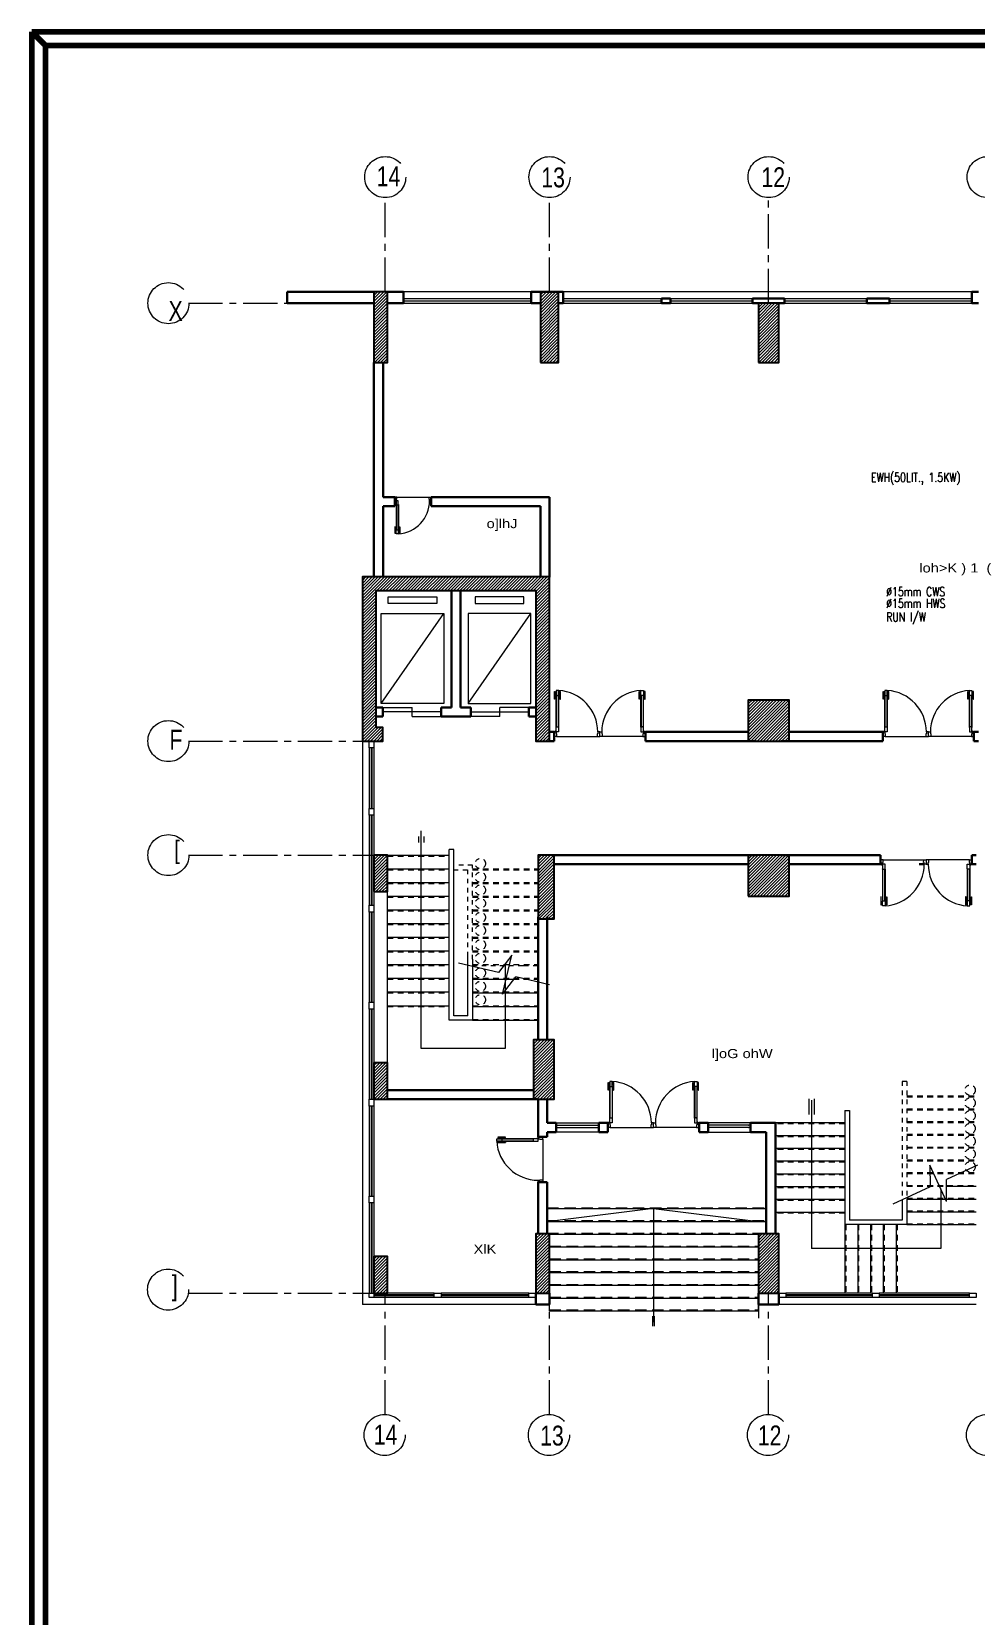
# Model space of a CAD drawing. Extents: x 800 to 995, y 398 to 804.
# Drawn here: x 847.99 to 868.69, y 769.53 to 804.26 of the extents above; entities that cross this region are included whole.
import ezdxf

# ---------------------------------------------------------------- set-up
doc = ezdxf.new("R2010")
doc.units = 0
doc.header["$MEASUREMENT"] = 0
for name, pattern in [('CENTERX2', [4, 2.5, -0.5, 0.5, -0.5]), ('HIDDEN', [0.375, 0.25, -0.125]), ('HIDDEN2', [0.1875, 0.125, -0.0625])]:
    doc.linetypes.add(name, pattern=pattern)
for name, color, linetype, lineweight in [('axis', 1, 'CENTERX2', 5), ('Bayad', 250, 'CONTINUOUS', 0), ('Column', 6, 'CONTINUOUS', 25), ('DOOR', 30, 'CONTINUOUS', 9), ('elev', 90, 'CONTINUOUS', 9), ('Elevation', 150, 'CONTINUOUS', 18), ('hatch', 252, 'CONTINUOUS', 9), ('P-TEXT', 1, 'CONTINUOUS', 25), ('PLAN-ELEV', 2, 'CONTINUOUS', 5), ('PLAN-HAND', 30, 'CONTINUOUS', 5), ('PLAN-STAIR', 3, 'CONTINUOUS', 9), ('PLAN-STAIR-HIDDEN', 1, 'HIDDEN2', 5), ('stairs', 50, 'CONTINUOUS', 9), ('text', 72, 'CONTINUOUS', 15), ('txt in circle', 11, 'CONTINUOUS', 13), ('UG-BORDER', 20, 'CONTINUOUS', 80), ('Wall', 252, 'CONTINUOUS', 30), ('WINDOW', 252, 'CONTINUOUS', 5)]:
    doc.layers.add(name, color=color, linetype=linetype, lineweight=lineweight)
doc.styles.add('ROMANC', font='romand.shx')
doc.styles.add('SOSA2', font='SOSA.shx', dxfattribs={"width": 0.8})
pattern_1 = [(45, (1091.292394, 462.291326), (-0.0336759605, 0.0336759605), [])]
pattern_2 = [(45, (1091.292394, 461.191326), (-0.0336759605, 0.0336759605), [])]

# ---------------------------------------------------------------- blocks, each defined once
blk = doc.blocks.new('fghh')
at = {"layer": 'hatch'}
for p, q in [((1434.894, 1497.176), (1434.61, 1497.792)), ((1435.256, 1497.18), (1434.656, 1496.903)), ((1435.256, 1497.18), (1435.018, 1496.907)), ((1434.656, 1496.903), (1434.894, 1497.176)), ((1435.256, 1496.392), (1435.018, 1496.907))]:
    blk.add_line(p, q, dxfattribs=at)

msp = doc.modelspace()

# ---------------------------------------------------------------- hatches: boundary and pattern name
at = {"layer": 'hatch'}
h = msp.add_hatch(dxfattribs=at)
h.set_pattern_fill('ANSI31', color=252, scale=0.015, style=0)
h.set_pattern_definition(pattern_2)
h.paths.add_polyline_path([(855.485, 797.013), (855.785, 797.013), (855.785, 798.563), (855.485, 798.563)])
h = msp.add_hatch(dxfattribs=at)
h.set_pattern_fill('ANSI31', color=252, scale=0.015, style=0)
h.set_pattern_definition(pattern_2)
h.paths.add_polyline_path([(859.135, 797.013), (859.535, 797.013), (859.535, 798.563), (859.135, 798.563)])
h = msp.add_hatch(dxfattribs=at)
h.set_pattern_fill('ANSI31', color=252, scale=0.015, style=0)
h.set_pattern_definition(pattern_2)
h.paths.add_polyline_path([(863.91, 797.013), (864.36, 797.013), (864.36, 798.313), (863.91, 798.313)])
h = msp.add_hatch(dxfattribs=at)
h.set_pattern_fill('ANSI31', color=252, scale=0.015, style=0)
h.set_pattern_definition(pattern_2)
h.paths.add_polyline_path([(855.235, 788.713), (855.685, 788.713), (855.685, 789.013), (855.535, 789.013), (855.535, 792.013), (859.035, 792.013), (859.035, 788.714), (859.335, 788.714), (859.335, 792.313), (855.235, 792.314)])
h = msp.add_hatch(dxfattribs=at)
h.set_pattern_fill('ANSI31', color=252, scale=0.015, style=0)
h.set_pattern_definition([(45, (1091.117394, 466.491326), (-0.0336759605, 0.0336759605), [])])
h.paths.add_polyline_path([(863.685, 788.713), (864.585, 788.713), (864.585, 789.613), (863.685, 789.613)])
h = msp.add_hatch(dxfattribs=at)
h.set_pattern_fill('ANSI31', color=252, scale=0.015, style=0)
h.set_pattern_definition(pattern_1)
h.paths.add_polyline_path([(855.485, 785.413), (855.785, 785.413), (855.785, 786.213), (855.485, 786.213)])
h = msp.add_hatch(dxfattribs=at)
h.set_pattern_fill('ANSI31', color=252, scale=0.015, style=0)
h.set_pattern_definition(pattern_1)
h.paths.add_polyline_path([(859.085, 784.813), (859.435, 784.813), (859.435, 786.213), (859.085, 786.213)])
h = msp.add_hatch(dxfattribs=at)
h.set_pattern_fill('ANSI31', color=252, scale=0.015, style=0)
h.set_pattern_definition([(45, (1091.117394, 463.091326), (-0.0336759605, 0.0336759605), [])])
h.paths.add_polyline_path([(863.685, 785.313), (864.585, 785.313), (864.585, 786.213), (863.685, 786.213)])
h = msp.add_hatch(dxfattribs=at)
h.set_pattern_fill('ANSI31', color=252, scale=0.015, style=0)
h.set_pattern_definition(pattern_1)
h.paths.add_polyline_path([(858.985, 780.863), (859.435, 780.863), (859.435, 782.163), (858.985, 782.163)])
h = msp.add_hatch(dxfattribs=at)
h.set_pattern_fill('ANSI31', color=252, scale=0.015, style=0)
h.set_pattern_definition(pattern_1)
h.paths.add_polyline_path([(855.485, 780.863), (855.785, 780.863), (855.785, 781.663), (855.485, 781.663)])
h = msp.add_hatch(dxfattribs=at)
h.set_pattern_fill('ANSI31', color=252, scale=0.015, style=0)
h.set_pattern_definition(pattern_1)
h.paths.add_polyline_path([(859.035, 776.613), (859.335, 776.613), (859.335, 777.913), (859.035, 777.913)])
h = msp.add_hatch(dxfattribs=at)
h.set_pattern_fill('ANSI31', color=252, scale=0.015, style=0)
h.set_pattern_definition(pattern_1)
h.paths.add_polyline_path([(863.91, 776.613), (864.36, 776.613), (864.36, 777.913), (863.91, 777.913)])
h = msp.add_hatch(dxfattribs=at)
h.set_pattern_fill('ANSI31', color=252, scale=0.015, style=0)
h.set_pattern_definition(pattern_1)
h.paths.add_polyline_path([(855.485, 776.613), (855.785, 776.613), (855.785, 777.413), (855.485, 777.413)])

# ---------------------------------------------------------------- linework, layer by layer
at = {"layer": 'axis', "color": 0, "ltscale": 0.3}
for p, q in [((855.735, 798.563), (855.735, 800.627)), ((859.335, 798.563), (859.335, 800.627)), ((864.135, 798.313), (864.135, 800.627)), ((851.422, 798.313), (855.485, 798.313)), ((851.422, 788.713), (855.235, 788.713)), ((851.422, 786.213), (855.485, 786.213)), ((851.422, 776.613), (855.485, 776.613)), ((855.735, 773.952), (855.735, 776.613)), ((859.335, 773.952), (859.335, 776.613)), ((864.135, 773.952), (864.135, 776.613))]:
    msp.add_line(p, q, dxfattribs=at)
at = {"layer": 'axis', "color": 0}
for centre in [(855.735, 801.077), (859.335, 801.077), (864.135, 801.077), (868.935, 801.077), (850.985, 798.313), (850.985, 788.713), (850.985, 786.213), (850.978, 776.689), (855.722, 773.502), (859.322, 773.502), (864.122, 773.502), (868.922, 773.502)]:
    msp.add_circle(centre, 0.45, dxfattribs=at)
at = {"layer": 'Bayad', "color": 252}
msp.add_line((863.91, 776.363), (863.91, 776.063), dxfattribs=at)
at = {"layer": 'Column', "color": 252}
for points in [[(855.485, 797.013), (855.785, 797.013), (855.785, 798.563), (855.485, 798.563)], [(859.135, 797.013), (859.535, 797.013), (859.535, 798.563), (859.135, 798.563)], [(863.91, 797.013), (864.36, 797.013), (864.36, 798.313), (863.91, 798.313)], [(863.685, 788.713), (864.585, 788.713), (864.585, 789.613), (863.685, 789.613)], [(855.485, 785.413), (855.785, 785.413), (855.785, 786.213), (855.485, 786.213)], [(859.085, 784.813), (859.435, 784.813), (859.435, 786.213), (859.085, 786.213)], [(863.685, 785.313), (864.585, 785.313), (864.585, 786.213), (863.685, 786.213)], [(858.985, 780.863), (859.435, 780.863), (859.435, 782.163), (858.985, 782.163)], [(855.485, 780.863), (855.785, 780.863), (855.785, 781.663), (855.485, 781.663)], [(859.035, 776.613), (859.335, 776.613), (859.335, 777.913), (859.035, 777.913)], [(863.91, 776.613), (864.36, 776.613), (864.36, 777.913), (863.91, 777.913)], [(855.485, 776.613), (855.785, 776.613), (855.785, 777.413), (855.485, 777.413)]]:
    msp.add_lwpolyline(points, close=True, dxfattribs=at)
msp.add_lwpolyline([(855.235, 788.713), (855.685, 788.713), (855.685, 789.013), (855.535, 789.013), (855.535, 792.013), (859.035, 792.013), (859.035, 788.714), (859.335, 788.714), (859.335, 792.313), (855.235, 792.314), (855.235, 788.713)], dxfattribs=at)
at = {"layer": 'DOOR', "color": 252}
for p, q in [((855.943, 794.063), (855.943, 793.983)), ((855.987, 794.063), (855.943, 794.063)), ((855.943, 793.983), (855.978, 793.983)), ((855.978, 793.983), (855.978, 794.014)), ((855.978, 794.014), (855.987, 794.014)), ((856.022, 793.983), (855.978, 793.983)), ((855.978, 793.983), (855.978, 793.903)), ((855.978, 793.903), (855.982, 793.903)), ((855.978, 793.899), (855.978, 793.339)), ((855.982, 793.903), (855.982, 793.895)), ((855.982, 793.903), (855.982, 793.895)), ((855.982, 793.339), (855.982, 793.899)), ((855.982, 793.895), (856.019, 793.895)), ((855.987, 794.063), (856.698, 794.063)), ((855.987, 794.014), (855.987, 794.063)), ((856.019, 793.895), (856.019, 793.903)), ((856.019, 793.903), (856.022, 793.903)), ((856.019, 793.903), (856.019, 793.895)), ((856.019, 793.339), (856.019, 793.899)), ((856.022, 793.903), (856.022, 793.983)), ((856.023, 793.899), (856.023, 793.339)), ((856.698, 794.014), (856.698, 794.063)), ((856.698, 794.063), (856.743, 794.063)), ((856.707, 794.014), (856.698, 794.014)), ((856.707, 793.983), (856.707, 794.014)), ((856.743, 793.983), (856.707, 793.983)), ((856.743, 794.063), (856.743, 793.983)), ((855.955, 793.41), (855.949, 793.41)), ((855.949, 793.41), (855.949, 793.272)), ((855.955, 793.272), (855.955, 793.41)), ((856.045, 793.41), (856.052, 793.41)), ((856.045, 793.272), (856.045, 793.41)), ((856.052, 793.41), (856.052, 793.272)), ((855.949, 793.272), (855.955, 793.272)), ((855.955, 793.303), (855.955, 793.287)), ((855.96, 793.287), (855.96, 793.303)), ((855.96, 793.303), (855.965, 793.303)), ((855.96, 793.287), (855.96, 793.303)), ((855.965, 793.287), (855.96, 793.287)), ((855.969, 793.309), (855.965, 793.309)), ((855.965, 793.309), (855.965, 793.281)), ((855.965, 793.303), (855.965, 793.287)), ((855.965, 793.281), (855.969, 793.281)), ((855.978, 793.317), (855.969, 793.317)), ((855.969, 793.317), (855.969, 793.272)), ((855.969, 793.272), (855.978, 793.272)), ((855.978, 793.255), (855.978, 793.335)), ((855.978, 793.335), (855.982, 793.335)), ((856.022, 793.255), (855.978, 793.255)), ((855.982, 793.335), (855.982, 793.343)), ((855.982, 793.335), (855.982, 793.343)), ((855.982, 793.343), (856.019, 793.343)), ((856.019, 793.335), (856.019, 793.343)), ((856.019, 793.343), (856.019, 793.335)), ((856.019, 793.335), (856.022, 793.335)), ((856.022, 793.335), (856.022, 793.255)), ((856.022, 793.317), (856.031, 793.317)), ((856.031, 793.272), (856.022, 793.272)), ((856.031, 793.317), (856.031, 793.272)), ((856.031, 793.309), (856.036, 793.309)), ((856.036, 793.281), (856.031, 793.281)), ((856.036, 793.309), (856.036, 793.281)), ((856.041, 793.303), (856.036, 793.303)), ((856.036, 793.303), (856.036, 793.287)), ((856.036, 793.287), (856.041, 793.287)), ((856.041, 793.287), (856.041, 793.303)), ((856.041, 793.287), (856.041, 793.303)), ((856.045, 793.303), (856.045, 793.287)), ((856.052, 793.272), (856.045, 793.272)), ((859.479, 789.019), (859.479, 789.719)), ((859.484, 789.719), (859.484, 789.019)), ((859.531, 789.719), (859.531, 789.019)), ((859.536, 789.019), (859.536, 789.719)), ((861.335, 789.019), (861.335, 789.719)), ((861.34, 789.719), (861.34, 789.019)), ((861.386, 789.719), (861.386, 789.019)), ((861.391, 789.019), (861.391, 789.719)), ((866.679, 789.019), (866.679, 789.719)), ((866.684, 789.719), (866.684, 789.019)), ((866.731, 789.719), (866.731, 789.019)), ((866.736, 789.019), (866.736, 789.719)), ((868.535, 789.019), (868.535, 789.719)), ((868.54, 789.719), (868.54, 789.019)), ((868.586, 789.719), (868.586, 789.019)), ((868.591, 789.019), (868.591, 789.719)), ((866.632, 785.908), (866.632, 785.208)), ((866.637, 785.208), (866.637, 785.908)), ((866.684, 785.208), (866.684, 785.908)), ((866.689, 785.908), (866.689, 785.208)), ((868.488, 785.908), (868.488, 785.208)), ((868.493, 785.208), (868.493, 785.908)), ((868.539, 785.208), (868.539, 785.908)), ((868.544, 785.908), (868.544, 785.208)), ((860.654, 780.447), (860.654, 781.147)), ((860.659, 781.147), (860.659, 780.447)), ((860.706, 781.147), (860.706, 780.447)), ((860.711, 780.447), (860.711, 781.147)), ((862.51, 780.447), (862.51, 781.147)), ((862.515, 781.147), (862.515, 780.447)), ((862.561, 781.147), (862.561, 780.447)), ((862.566, 780.447), (862.566, 781.147)), ((858.983, 779.997), (858.283, 779.997)), ((858.283, 779.992), (858.983, 779.992)), ((858.283, 779.946), (858.983, 779.946)), ((858.983, 779.941), (858.283, 779.941))]:
    msp.add_line(p, q, dxfattribs=at)
at = {"layer": 'DOOR', "color": 251}
for p, q in [((859.491, 788.813), (860.38, 788.813)), ((861.38, 788.813), (860.491, 788.813)), ((866.691, 788.813), (867.58, 788.813)), ((868.58, 788.813), (867.691, 788.813)), ((866.644, 786.113), (867.533, 786.113)), ((868.533, 786.113), (867.644, 786.113)), ((860.666, 780.241), (861.555, 780.241)), ((862.555, 780.241), (861.666, 780.241)), ((859.188, 779.986), (859.188, 779.097))]:
    msp.add_line(p, q, dxfattribs=at)
at = {"layer": 'DOOR', "color": 1}
for points in [[(859.451, 789.63), (859.443, 789.63), (859.443, 789.802), (859.451, 789.802)], [(859.463, 789.784), (859.457, 789.784), (859.457, 789.764), (859.463, 789.764)], [(859.552, 789.784), (859.558, 789.784), (859.558, 789.764), (859.552, 789.764)], [(859.564, 789.63), (859.572, 789.63), (859.572, 789.802), (859.564, 789.802)], [(861.307, 789.63), (861.299, 789.63), (861.299, 789.802), (861.307, 789.802)], [(861.319, 789.784), (861.312, 789.784), (861.312, 789.764), (861.319, 789.764)], [(861.407, 789.784), (861.414, 789.784), (861.414, 789.764), (861.407, 789.764)], [(861.419, 789.63), (861.427, 789.63), (861.427, 789.802), (861.419, 789.802)], [(866.651, 789.63), (866.643, 789.63), (866.643, 789.802), (866.651, 789.802)], [(866.663, 789.784), (866.657, 789.784), (866.657, 789.764), (866.663, 789.764)], [(866.752, 789.784), (866.758, 789.784), (866.758, 789.764), (866.752, 789.764)], [(866.764, 789.63), (866.772, 789.63), (866.772, 789.802), (866.764, 789.802)], [(868.507, 789.63), (868.499, 789.63), (868.499, 789.802), (868.507, 789.802)], [(868.519, 789.784), (868.512, 789.784), (868.512, 789.764), (868.519, 789.764)], [(868.607, 789.784), (868.614, 789.784), (868.614, 789.764), (868.607, 789.764)], [(868.619, 789.63), (868.627, 789.63), (868.627, 789.802), (868.619, 789.802)], [(866.604, 785.297), (866.596, 785.297), (866.596, 785.125), (866.604, 785.125)], [(866.616, 785.142), (866.609, 785.142), (866.609, 785.163), (866.616, 785.163)], [(866.705, 785.142), (866.711, 785.142), (866.711, 785.163), (866.705, 785.163)], [(866.717, 785.297), (866.725, 785.297), (866.725, 785.125), (866.717, 785.125)], [(868.46, 785.297), (868.452, 785.297), (868.452, 785.125), (868.46, 785.125)], [(868.471, 785.142), (868.465, 785.142), (868.465, 785.163), (868.471, 785.163)], [(868.56, 785.142), (868.567, 785.142), (868.567, 785.163), (868.56, 785.163)], [(868.572, 785.297), (868.58, 785.297), (868.58, 785.125), (868.572, 785.125)], [(860.626, 781.058), (860.618, 781.058), (860.618, 781.23), (860.626, 781.23)], [(860.638, 781.212), (860.632, 781.212), (860.632, 781.192), (860.638, 781.192)], [(860.727, 781.212), (860.733, 781.212), (860.733, 781.192), (860.727, 781.192)], [(860.739, 781.058), (860.747, 781.058), (860.747, 781.23), (860.739, 781.23)], [(862.482, 781.058), (862.474, 781.058), (862.474, 781.23), (862.482, 781.23)], [(862.494, 781.212), (862.487, 781.212), (862.487, 781.192), (862.494, 781.192)], [(862.582, 781.212), (862.589, 781.212), (862.589, 781.192), (862.582, 781.192)], [(862.594, 781.058), (862.602, 781.058), (862.602, 781.23), (862.594, 781.23)], [(858.372, 780.025), (858.372, 780.033), (858.199, 780.033), (858.199, 780.025)], [(858.372, 779.913), (858.372, 779.905), (858.199, 779.905), (858.199, 779.913)], [(858.217, 780.013), (858.217, 780.02), (858.237, 780.02), (858.237, 780.013)], [(858.217, 779.925), (858.217, 779.918), (858.237, 779.918), (858.237, 779.925)]]:
    msp.add_lwpolyline(points, close=True, dxfattribs=at)
for points in [[(859.451, 789.784, -1), (859.457, 789.784), (859.457, 789.784), (859.457, 789.764), (859.457, 789.764, -1), (859.451, 789.764), (859.451, 789.764)], [(859.564, 789.784, 1), (859.558, 789.784), (859.558, 789.784), (859.558, 789.764), (859.558, 789.764, 1), (859.564, 789.764), (859.564, 789.764)], [(861.307, 789.784, -1), (861.312, 789.784), (861.312, 789.784), (861.312, 789.764), (861.312, 789.764, -1), (861.307, 789.764), (861.307, 789.764)], [(861.419, 789.784, 1), (861.414, 789.784), (861.414, 789.784), (861.414, 789.764), (861.414, 789.764, 1), (861.419, 789.764), (861.419, 789.764)], [(866.651, 789.784, -1), (866.657, 789.784), (866.657, 789.784), (866.657, 789.764), (866.657, 789.764, -1), (866.651, 789.764), (866.651, 789.764)], [(866.764, 789.784, 1), (866.758, 789.784), (866.758, 789.784), (866.758, 789.764), (866.758, 789.764, 1), (866.764, 789.764), (866.764, 789.764)], [(868.507, 789.784, -1), (868.512, 789.784), (868.512, 789.784), (868.512, 789.764), (868.512, 789.764, -1), (868.507, 789.764), (868.507, 789.764)], [(868.619, 789.784, 1), (868.614, 789.784), (868.614, 789.784), (868.614, 789.764), (868.614, 789.764, 1), (868.619, 789.764), (868.619, 789.764)], [(866.604, 785.143, 1), (866.609, 785.143), (866.609, 785.143), (866.609, 785.162), (866.609, 785.162, 1), (866.604, 785.162), (866.604, 785.162)], [(866.717, 785.143, -1), (866.711, 785.143), (866.711, 785.143), (866.711, 785.162), (866.711, 785.162, -1), (866.717, 785.162), (866.717, 785.162)], [(868.46, 785.143, 1), (868.465, 785.143), (868.465, 785.143), (868.465, 785.162), (868.465, 785.162, 1), (868.46, 785.162), (868.46, 785.162)], [(868.572, 785.143, -1), (868.567, 785.143), (868.567, 785.143), (868.567, 785.162), (868.567, 785.162, -1), (868.572, 785.162), (868.572, 785.162)], [(860.626, 781.212, -1), (860.632, 781.212), (860.632, 781.212), (860.632, 781.192), (860.632, 781.192, -1), (860.626, 781.192), (860.626, 781.192)], [(860.739, 781.212, 1), (860.733, 781.212), (860.733, 781.212), (860.733, 781.192), (860.733, 781.192, 1), (860.739, 781.192), (860.739, 781.192)], [(862.482, 781.212, -1), (862.487, 781.212), (862.487, 781.212), (862.487, 781.192), (862.487, 781.192, -1), (862.482, 781.192), (862.482, 781.192)], [(862.594, 781.212, 1), (862.589, 781.212), (862.589, 781.212), (862.589, 781.192), (862.589, 781.192, 1), (862.594, 781.192), (862.594, 781.192)], [(858.217, 780.025, 1), (858.217, 780.02), (858.217, 780.02), (858.237, 780.02), (858.237, 780.02, 1), (858.237, 780.025), (858.237, 780.025)], [(858.217, 779.913, -1), (858.217, 779.918), (858.217, 779.918), (858.237, 779.918), (858.237, 779.918, -1), (858.237, 779.913), (858.237, 779.913)]]:
    msp.add_lwpolyline(points, format="xyb", close=True, dxfattribs=at)
for points in [[(859.469, 789.757), (859.463, 789.757), (859.463, 789.791), (859.469, 789.791)], [(859.48, 789.747), (859.469, 789.747), (859.469, 789.802), (859.48, 789.802)], [(859.546, 789.757), (859.552, 789.757), (859.552, 789.791), (859.546, 789.791)], [(861.324, 789.757), (861.319, 789.757), (861.319, 789.791), (861.324, 789.791)], [(861.391, 789.747), (861.402, 789.747), (861.402, 789.802), (861.391, 789.802)], [(861.402, 789.757), (861.407, 789.757), (861.407, 789.791), (861.402, 789.791)], [(866.669, 789.757), (866.663, 789.757), (866.663, 789.791), (866.669, 789.791)], [(866.68, 789.747), (866.669, 789.747), (866.669, 789.802), (866.68, 789.802)], [(866.746, 789.757), (866.752, 789.757), (866.752, 789.791), (866.746, 789.791)], [(868.524, 789.757), (868.519, 789.757), (868.519, 789.791), (868.524, 789.791)], [(868.591, 789.747), (868.602, 789.747), (868.602, 789.802), (868.591, 789.802)], [(868.602, 789.757), (868.607, 789.757), (868.607, 789.791), (868.602, 789.791)], [(866.621, 785.17), (866.616, 785.17), (866.616, 785.135), (866.621, 785.135)], [(866.633, 785.18), (866.621, 785.18), (866.621, 785.125), (866.633, 785.125)], [(866.699, 785.17), (866.705, 785.17), (866.705, 785.135), (866.699, 785.135)], [(868.477, 785.17), (868.471, 785.17), (868.471, 785.135), (868.477, 785.135)], [(868.544, 785.18), (868.555, 785.18), (868.555, 785.125), (868.544, 785.125)], [(868.555, 785.17), (868.56, 785.17), (868.56, 785.135), (868.555, 785.135)], [(860.644, 781.185), (860.638, 781.185), (860.638, 781.219), (860.644, 781.219)], [(860.655, 781.174), (860.644, 781.174), (860.644, 781.23), (860.655, 781.23)], [(860.721, 781.185), (860.727, 781.185), (860.727, 781.219), (860.721, 781.219)], [(862.499, 781.185), (862.494, 781.185), (862.494, 781.219), (862.499, 781.219)], [(862.566, 781.174), (862.577, 781.174), (862.577, 781.23), (862.566, 781.23)], [(862.577, 781.185), (862.582, 781.185), (862.582, 781.219), (862.577, 781.219)], [(858.255, 779.997), (858.255, 780.008), (858.199, 780.008), (858.199, 779.997)], [(858.245, 780.008), (858.245, 780.013), (858.21, 780.013), (858.21, 780.008)], [(858.245, 779.93), (858.245, 779.925), (858.21, 779.925), (858.21, 779.93)]]:
    msp.add_lwpolyline(points, dxfattribs=at)
at = {"layer": 'DOOR', "color": 5}
for points in [[(859.484, 789.714), (859.484, 789.714, -1), (859.484, 789.724)], [(859.531, 789.714), (859.531, 789.714, 1), (859.531, 789.724)], [(861.34, 789.714), (861.34, 789.714, -1), (861.34, 789.724)], [(861.386, 789.714), (861.386, 789.714, 1), (861.386, 789.724)], [(866.684, 789.714), (866.684, 789.714, -1), (866.684, 789.724)], [(866.731, 789.714), (866.731, 789.714, 1), (866.731, 789.724)], [(868.54, 789.714), (868.54, 789.714, -1), (868.54, 789.724)], [(868.586, 789.714), (868.586, 789.714, 1), (868.586, 789.724)], [(859.484, 789.024), (859.484, 789.024, 1), (859.484, 789.014)], [(859.531, 789.024), (859.531, 789.024, -1), (859.531, 789.014)], [(861.34, 789.024), (861.34, 789.024, 1), (861.34, 789.014)], [(861.386, 789.024), (861.386, 789.024, -1), (861.386, 789.014)], [(866.684, 789.024), (866.684, 789.024, 1), (866.684, 789.014)], [(866.731, 789.024), (866.731, 789.024, -1), (866.731, 789.014)], [(868.54, 789.024), (868.54, 789.024, 1), (868.54, 789.014)], [(868.586, 789.024), (868.586, 789.024, -1), (868.586, 789.014)], [(866.637, 785.903), (866.637, 785.903, -1), (866.637, 785.913)], [(866.684, 785.903), (866.684, 785.903, 1), (866.684, 785.913)], [(868.493, 785.903), (868.493, 785.903, -1), (868.493, 785.913)], [(868.539, 785.903), (868.539, 785.903, 1), (868.539, 785.913)], [(866.637, 785.213), (866.637, 785.213, 1), (866.637, 785.203)], [(866.684, 785.213), (866.684, 785.213, -1), (866.684, 785.203)], [(868.493, 785.213), (868.493, 785.213, 1), (868.493, 785.203)], [(868.539, 785.213), (868.539, 785.213, -1), (868.539, 785.203)], [(860.659, 781.142), (860.659, 781.142, -1), (860.659, 781.152)], [(860.706, 781.142), (860.706, 781.142, 1), (860.706, 781.152)], [(862.515, 781.142), (862.515, 781.142, -1), (862.515, 781.152)], [(862.561, 781.142), (862.561, 781.142, 1), (862.561, 781.152)], [(860.659, 780.452), (860.659, 780.452, 1), (860.659, 780.442)], [(860.706, 780.452), (860.706, 780.452, -1), (860.706, 780.442)], [(862.515, 780.452), (862.515, 780.452, 1), (862.515, 780.442)], [(862.561, 780.452), (862.561, 780.452, -1), (862.561, 780.442)], [(858.288, 779.992), (858.288, 779.992, 1), (858.278, 779.992)], [(858.288, 779.946), (858.288, 779.946, -1), (858.278, 779.946)], [(858.978, 779.992), (858.978, 779.992, -1), (858.988, 779.992)], [(858.978, 779.946), (858.978, 779.946, 1), (858.988, 779.946)]]:
    msp.add_lwpolyline(points, format="xyb", close=True, dxfattribs=at)
for points in [[(859.484, 789.724), (859.484, 789.713), (859.531, 789.713), (859.531, 789.724), (859.535, 789.724), (859.535, 789.824), (859.535, 789.824), (859.48, 789.824), (859.48, 789.724)], [(861.386, 789.724), (861.386, 789.713), (861.34, 789.713), (861.34, 789.724), (861.335, 789.724), (861.335, 789.824), (861.335, 789.824), (861.391, 789.824), (861.391, 789.724)], [(866.684, 789.724), (866.684, 789.713), (866.731, 789.713), (866.731, 789.724), (866.735, 789.724), (866.735, 789.824), (866.735, 789.824), (866.68, 789.824), (866.68, 789.724)], [(868.586, 789.724), (868.586, 789.713), (868.54, 789.713), (868.54, 789.724), (868.535, 789.724), (868.535, 789.824), (868.535, 789.824), (868.591, 789.824), (868.591, 789.724)], [(859.435, 788.813), (859.435, 788.913), (859.48, 788.913), (859.48, 788.875), (859.491, 788.875), (859.491, 788.813)], [(859.484, 789.013), (859.484, 789.024), (859.531, 789.024), (859.531, 789.013), (859.535, 789.013), (859.535, 788.913), (859.535, 788.913), (859.48, 788.913), (859.48, 789.013)], [(860.435, 788.813), (860.435, 788.913), (860.391, 788.913), (860.391, 788.875), (860.38, 788.875), (860.38, 788.813)], [(860.435, 788.813), (860.435, 788.913), (860.48, 788.913), (860.48, 788.875), (860.491, 788.875), (860.491, 788.813)], [(861.386, 789.013), (861.386, 789.024), (861.34, 789.024), (861.34, 789.013), (861.335, 789.013), (861.335, 788.913), (861.335, 788.913), (861.391, 788.913), (861.391, 789.013)], [(861.435, 788.813), (861.435, 788.913), (861.391, 788.913), (861.391, 788.875), (861.38, 788.875), (861.38, 788.813)], [(866.635, 788.813), (866.635, 788.913), (866.68, 788.913), (866.68, 788.875), (866.691, 788.875), (866.691, 788.813)], [(866.684, 789.013), (866.684, 789.024), (866.731, 789.024), (866.731, 789.013), (866.735, 789.013), (866.735, 788.913), (866.735, 788.913), (866.68, 788.913), (866.68, 789.013)], [(867.635, 788.813), (867.635, 788.913), (867.591, 788.913), (867.591, 788.875), (867.58, 788.875), (867.58, 788.813)], [(867.635, 788.813), (867.635, 788.913), (867.68, 788.913), (867.68, 788.875), (867.691, 788.875), (867.691, 788.813)], [(868.586, 789.013), (868.586, 789.024), (868.54, 789.024), (868.54, 789.013), (868.535, 789.013), (868.535, 788.913), (868.535, 788.913), (868.591, 788.913), (868.591, 789.013)], [(868.635, 788.813), (868.635, 788.913), (868.591, 788.913), (868.591, 788.875), (868.58, 788.875), (868.58, 788.813)], [(866.588, 786.113), (866.588, 786.013), (866.633, 786.013), (866.633, 786.051), (866.644, 786.051), (866.644, 786.113)], [(867.588, 786.113), (867.588, 786.013), (867.544, 786.013), (867.544, 786.051), (867.532, 786.051), (867.533, 786.113)], [(867.588, 786.113), (867.588, 786.013), (867.633, 786.013), (867.633, 786.051), (867.644, 786.051), (867.644, 786.113)], [(868.588, 786.113), (868.588, 786.013), (868.544, 786.013), (868.544, 786.051), (868.533, 786.051), (868.533, 786.113)], [(866.637, 785.913), (866.637, 785.902), (866.684, 785.902), (866.684, 785.913), (866.688, 785.913), (866.688, 786.013), (866.688, 786.013), (866.633, 786.013), (866.633, 785.913)], [(868.539, 785.913), (868.539, 785.902), (868.493, 785.902), (868.493, 785.913), (868.488, 785.913), (868.488, 786.013), (868.488, 786.013), (868.544, 786.013), (868.544, 785.913)], [(866.637, 785.202), (866.637, 785.214), (866.684, 785.214), (866.684, 785.202), (866.688, 785.202), (866.688, 785.102), (866.688, 785.102), (866.633, 785.102), (866.633, 785.202)], [(868.539, 785.202), (868.539, 785.214), (868.493, 785.214), (868.493, 785.202), (868.488, 785.202), (868.488, 785.102), (868.488, 785.102), (868.544, 785.102), (868.544, 785.202)], [(860.659, 781.152), (860.659, 781.141), (860.706, 781.141), (860.706, 781.152), (860.71, 781.152), (860.71, 781.252), (860.71, 781.252), (860.655, 781.252), (860.655, 781.152)], [(862.561, 781.152), (862.561, 781.141), (862.515, 781.141), (862.515, 781.152), (862.51, 781.152), (862.51, 781.252), (862.51, 781.252), (862.566, 781.252), (862.566, 781.152)], [(860.61, 780.241), (860.61, 780.341), (860.655, 780.341), (860.655, 780.303), (860.666, 780.303), (860.666, 780.241)], [(860.659, 780.441), (860.659, 780.452), (860.706, 780.452), (860.706, 780.441), (860.71, 780.441), (860.71, 780.341), (860.71, 780.341), (860.655, 780.341), (860.655, 780.441)], [(861.61, 780.241), (861.61, 780.341), (861.566, 780.341), (861.566, 780.303), (861.555, 780.303), (861.555, 780.241)], [(861.61, 780.241), (861.61, 780.341), (861.655, 780.341), (861.655, 780.303), (861.666, 780.303), (861.666, 780.241)], [(862.561, 780.441), (862.561, 780.452), (862.515, 780.452), (862.515, 780.441), (862.51, 780.441), (862.51, 780.341), (862.51, 780.341), (862.566, 780.341), (862.566, 780.441)], [(862.61, 780.241), (862.61, 780.341), (862.566, 780.341), (862.566, 780.303), (862.555, 780.303), (862.555, 780.241)], [(858.277, 779.992), (858.288, 779.992), (858.288, 779.946), (858.277, 779.946), (858.277, 779.941), (858.177, 779.941), (858.177, 779.941), (858.177, 779.997), (858.277, 779.997)], [(858.988, 779.992), (858.977, 779.992), (858.977, 779.946), (858.988, 779.946), (858.988, 779.941), (859.088, 779.941), (859.088, 779.941), (859.088, 779.997), (858.988, 779.997)], [(859.188, 780.041), (859.088, 780.041), (859.088, 779.997), (859.126, 779.997), (859.126, 779.986), (859.188, 779.986)], [(859.188, 779.041), (859.088, 779.041), (859.088, 779.086), (859.126, 779.086), (859.126, 779.097), (859.188, 779.097)]]:
    msp.add_lwpolyline(points, close=True, dxfattribs=at)
for points in [[(859.535, 789.747), (859.546, 789.747), (859.546, 789.802), (859.535, 789.802)], [(861.335, 789.747), (861.324, 789.747), (861.324, 789.802), (861.335, 789.802)], [(866.735, 789.747), (866.746, 789.747), (866.746, 789.802), (866.735, 789.802)], [(868.535, 789.747), (868.524, 789.747), (868.524, 789.802), (868.535, 789.802)], [(866.688, 785.18), (866.699, 785.18), (866.699, 785.125), (866.688, 785.125)], [(868.488, 785.18), (868.477, 785.18), (868.477, 785.125), (868.488, 785.125)], [(860.71, 781.174), (860.721, 781.174), (860.721, 781.23), (860.71, 781.23)], [(862.51, 781.174), (862.499, 781.174), (862.499, 781.23), (862.51, 781.23)], [(858.255, 779.941), (858.255, 779.93), (858.199, 779.93), (858.199, 779.941)]]:
    msp.add_lwpolyline(points, dxfattribs=at)
at = {"layer": 'DOOR', "color": 252}
msp.add_circle((855.969, 793.975), 0.00889, dxfattribs=at)
at = {"layer": 'DOOR', "color": 5}
for centre in [(859.469, 788.925), (861.402, 788.925), (866.669, 788.925), (868.602, 788.925), (866.621, 786.002), (868.555, 786.002), (860.644, 780.352), (862.577, 780.352), (859.077, 780.008)]:
    msp.add_circle(centre, 0.0111, dxfattribs=at)
at = {"layer": 'DOOR', "color": 252}
for centre, radius, start, end in [((855.982, 793.899), 0.00397, 90, 270), ((856.019, 793.899), 0.00397, 270, 90), ((855.977, 793.983), 0.73, 273.6023, 0), ((855.957, 793.303), 0.00211, 0, 180), ((855.957, 793.287), 0.00211, 180, 0), ((855.982, 793.339), 0.00397, 90, 270), ((856.019, 793.339), 0.00397, 270, 90), ((856.043, 793.303), 0.00211, 0, 180), ((856.043, 793.287), 0.00211, 180, 0), ((859.478, 788.913), 0.913, 360, 86.3977), ((861.393, 788.913), 0.913, 93.6023, 180), ((866.678, 788.913), 0.913, 360, 86.3977), ((868.593, 788.913), 0.913, 93.6023, 180), ((866.631, 786.013), 0.913, 273.6023, 0), ((868.546, 786.013), 0.913, 180, 266.3977), ((860.653, 780.341), 0.913, 360, 86.3977), ((862.568, 780.341), 0.913, 93.6023, 180), ((859.088, 779.999), 0.913, 183.6023, 270)]:
    msp.add_arc(centre, radius, start, end, dxfattribs=at)
at = {"layer": 'elev', "color": 252, "linetype": 'Continuous'}
for p, q in [((855.385, 788.563), (855.385, 788.713)), ((855.385, 788.713), (855.485, 788.713)), ((855.485, 788.563), (855.385, 788.563)), ((855.485, 788.713), (855.485, 788.563)), ((855.385, 787.088), (855.385, 787.238)), ((855.385, 787.238), (855.485, 787.238)), ((855.485, 787.238), (855.485, 787.088)), ((855.485, 787.088), (855.385, 787.088)), ((855.385, 784.963), (855.385, 785.113)), ((855.385, 785.113), (855.485, 785.113)), ((855.485, 785.113), (855.485, 784.963)), ((855.785, 781.263), (855.785, 785.413)), ((855.485, 784.963), (855.385, 784.963)), ((855.385, 782.838), (855.385, 782.988)), ((855.385, 782.988), (855.485, 782.988)), ((855.485, 782.988), (855.485, 782.838)), ((855.485, 782.838), (855.385, 782.838)), ((855.385, 780.713), (855.385, 780.863)), ((855.385, 780.863), (855.485, 780.863)), ((855.485, 780.713), (855.385, 780.713)), ((855.485, 780.863), (855.485, 780.713)), ((855.385, 778.588), (855.385, 778.738)), ((855.385, 778.738), (855.485, 778.738)), ((855.485, 778.588), (855.385, 778.588)), ((855.485, 778.738), (855.485, 778.588)), ((855.385, 776.613), (855.485, 776.613)), ((855.385, 776.513), (855.385, 776.613)), ((855.485, 776.513), (855.385, 776.513)), ((855.485, 776.613), (855.485, 776.513)), ((856.81, 776.613), (856.96, 776.613)), ((856.81, 776.513), (856.81, 776.613)), ((856.96, 776.513), (856.81, 776.513)), ((856.96, 776.613), (856.96, 776.513)), ((858.885, 776.613), (859.035, 776.613)), ((858.885, 776.513), (858.885, 776.613)), ((859.035, 776.513), (858.885, 776.513)), ((859.035, 776.613), (859.035, 776.513)), ((864.36, 776.613), (864.51, 776.613)), ((864.36, 776.513), (864.36, 776.613)), ((864.51, 776.513), (864.36, 776.513)), ((864.51, 776.613), (864.51, 776.513)), ((866.41, 776.613), (866.56, 776.613)), ((866.41, 776.513), (866.41, 776.613)), ((866.56, 776.513), (866.41, 776.513)), ((866.56, 776.613), (866.56, 776.513)), ((868.535, 776.613), (868.685, 776.613)), ((868.535, 776.513), (868.535, 776.613)), ((868.685, 776.513), (868.535, 776.513)), ((868.685, 776.613), (868.685, 776.513))]:
    msp.add_line(p, q, dxfattribs=at)
at = {"layer": 'Elevation', "color": 252, "linetype": 'Continuous'}
for p, q in [((858.935, 798.563), (856.135, 798.563)), ((868.585, 798.563), (859.635, 798.563))]:
    msp.add_line(p, q, dxfattribs=at)
at = {"layer": 'Elevation', "color": 252}
for p, q in [((855.235, 788.713), (855.235, 776.363)), ((859.035, 776.363), (855.235, 776.363)), ((868.685, 776.363), (864.36, 776.363))]:
    msp.add_line(p, q, dxfattribs=at)
at = {"layer": 'hatch', "color": 252, "linetype": 'Continuous'}
for p, q in [((855.685, 789.452), (856.323, 789.452)), ((856.96, 789.352), (855.685, 789.352)), ((856.323, 789.252), (856.323, 789.452)), ((856.323, 789.252), (856.96, 789.252)), ((857.61, 789.352), (858.885, 789.352)), ((858.248, 789.252), (857.61, 789.252)), ((858.885, 789.452), (858.248, 789.452)), ((858.248, 789.252), (858.248, 789.452)), ((861.61, 778.463), (859.335, 778.183)), ((861.61, 778.463), (861.61, 775.975)), ((861.61, 778.463), (863.91, 778.18)), ((861.59, 776.108), (861.59, 775.89)), ((861.631, 776.108), (861.631, 775.89))]:
    msp.add_line(p, q, dxfattribs=at)
at = {"layer": 'PLAN-ELEV', "color": 252}
for p, q in [((855.8, 791.877), (856.862, 791.877)), ((855.8, 791.731), (855.8, 791.877)), ((855.8, 791.877), (856.862, 791.877)), ((855.8, 791.731), (855.8, 791.877)), ((856.862, 791.731), (855.8, 791.731)), ((856.862, 791.731), (855.8, 791.731)), ((856.862, 791.877), (856.862, 791.731)), ((856.862, 791.877), (856.862, 791.731)), ((858.77, 791.877), (857.709, 791.877)), ((857.709, 791.877), (857.709, 791.731)), ((857.709, 791.731), (858.77, 791.731)), ((858.77, 791.731), (858.77, 791.877)), ((855.647, 789.536), (857.022, 791.512)), ((855.647, 789.536), (855.647, 791.512)), ((855.647, 791.512), (857.022, 791.512)), ((857.022, 791.512), (857.022, 789.536)), ((857.549, 789.536), (858.924, 791.512)), ((858.924, 791.512), (857.549, 791.512)), ((857.549, 791.512), (857.549, 789.536)), ((858.924, 789.536), (858.924, 791.512)), ((856.798, 789.536), (855.647, 789.536)), ((857.022, 789.536), (856.798, 789.536)), ((857.549, 789.536), (857.773, 789.536)), ((857.773, 789.536), (858.924, 789.536)), ((856.466, 786.622), (856.466, 786.492)), ((856.523, 781.974), (856.523, 786.747)), ((856.579, 786.622), (856.579, 786.492)), ((858.366, 783.813), (858.366, 781.974)), ((858.366, 781.974), (856.523, 781.974)), ((865.019, 780.868), (865.019, 780.525)), ((865.076, 780.842), (865.076, 777.588)), ((865.133, 780.868), (865.133, 780.525)), ((867.91, 778.896), (867.91, 777.588)), ((867.91, 777.588), (865.076, 777.588))]:
    msp.add_line(p, q, dxfattribs=at)
at = {"layer": 'PLAN-HAND', "color": 252}
for p, q in [((857.135, 782.593), (857.135, 786.334)), ((857.235, 786.334), (857.135, 786.334)), ((857.235, 782.693), (857.235, 786.334)), ((857.548, 782.693), (857.548, 783.996)), ((857.648, 783.929), (857.648, 782.593)), ((857.548, 782.693), (857.235, 782.693)), ((857.648, 782.593), (857.135, 782.593)), ((865.808, 780.613), (865.908, 780.613)), ((865.808, 780.613), (865.808, 778.113)), ((865.908, 780.613), (865.908, 778.213)), ((867.062, 778.618), (867.062, 778.213)), ((867.162, 778.669), (867.162, 778.113)), ((867.062, 778.213), (865.908, 778.213)), ((867.162, 778.113), (865.808, 778.113))]:
    msp.add_line(p, q, dxfattribs=at)
at = {"layer": 'PLAN-HAND', "color": 252, "linetype": 'HIDDEN', "ltscale": 0.01}
for p, q in [((857.648, 785.993), (857.235, 785.993)), ((857.235, 785.893), (857.548, 785.893)), ((857.548, 783.996), (857.548, 785.893)), ((857.648, 783.929), (857.648, 785.993)), ((867.162, 781.253), (867.062, 781.253)), ((867.062, 781.253), (867.062, 778.618)), ((867.162, 781.253), (867.162, 778.669))]:
    msp.add_line(p, q, dxfattribs=at)
at = {"layer": 'PLAN-STAIR', "color": 252}
for p, q in [((855.785, 786.213), (857.135, 786.213)), ((855.785, 785.913), (857.135, 785.913)), ((855.785, 785.613), (857.135, 785.613)), ((855.785, 785.313), (857.135, 785.313)), ((855.785, 785.013), (857.135, 785.013)), ((855.785, 784.713), (857.135, 784.713)), ((855.785, 784.413), (857.135, 784.413)), ((855.785, 784.113), (857.135, 784.113)), ((855.785, 783.813), (857.135, 783.813)), ((855.785, 783.513), (857.135, 783.513)), ((857.648, 783.493), (858.541, 783.493)), ((855.785, 783.213), (857.135, 783.213)), ((857.648, 783.193), (859.085, 783.193)), ((855.785, 782.913), (857.135, 782.913)), ((857.648, 782.893), (859.085, 782.893)), ((857.648, 782.593), (859.085, 782.593))]:
    msp.add_line(p, q, dxfattribs=at)
at = {"layer": 'PLAN-STAIR-HIDDEN', "color": 252}
for p, q in [((855.785, 786.193), (857.135, 786.193)), ((855.785, 785.893), (857.135, 785.893)), ((857.648, 785.913), (859.085, 785.913)), ((857.648, 785.893), (859.085, 785.893)), ((855.785, 785.593), (857.135, 785.593)), ((857.648, 785.613), (859.085, 785.613)), ((857.648, 785.593), (859.085, 785.593)), ((855.785, 785.293), (857.135, 785.293)), ((857.648, 785.313), (859.085, 785.313)), ((857.648, 785.293), (859.085, 785.293)), ((855.785, 784.993), (857.135, 784.993)), ((857.648, 785.013), (859.085, 785.013)), ((857.648, 784.993), (859.085, 784.993)), ((855.785, 784.693), (857.135, 784.693)), ((855.785, 784.393), (857.135, 784.393)), ((857.648, 784.713), (859.085, 784.713)), ((857.648, 784.693), (859.085, 784.693)), ((857.648, 784.413), (859.085, 784.413)), ((857.648, 784.393), (859.085, 784.393)), ((855.785, 784.093), (857.135, 784.093)), ((857.648, 784.113), (859.085, 784.113)), ((857.648, 784.093), (859.085, 784.093)), ((855.785, 783.793), (857.135, 783.793)), ((857.648, 783.813), (859.085, 783.813)), ((858.748, 783.793), (859.085, 783.793)), ((855.785, 783.493), (857.135, 783.493)), ((857.648, 783.513), (859.085, 783.513)), ((858.541, 783.493), (859.085, 783.493)), ((855.785, 783.193), (857.135, 783.193)), ((857.648, 783.213), (859.085, 783.213)), ((855.785, 782.893), (857.135, 782.893)), ((857.648, 782.913), (859.085, 782.913)), ((857.648, 782.613), (859.085, 782.613)), ((867.162, 780.933), (868.685, 780.933)), ((867.162, 780.913), (868.685, 780.913)), ((867.162, 780.653), (868.685, 780.653)), ((867.162, 780.633), (868.685, 780.633)), ((865.808, 780.321), (864.285, 780.321)), ((867.162, 780.373), (868.685, 780.373)), ((867.162, 780.353), (868.685, 780.353)), ((865.808, 780.041), (864.285, 780.041)), ((867.162, 780.093), (868.685, 780.093)), ((867.162, 780.073), (868.685, 780.073)), ((865.808, 779.761), (864.285, 779.761)), ((867.162, 779.813), (868.685, 779.813)), ((867.162, 779.793), (868.685, 779.793)), ((867.162, 779.533), (868.685, 779.533)), ((867.162, 779.513), (868.685, 779.513)), ((865.808, 779.481), (864.285, 779.481)), ((865.808, 779.201), (864.285, 779.201)), ((867.162, 779.253), (868.685, 779.253)), ((867.162, 779.233), (868.685, 779.233)), ((865.808, 778.921), (864.285, 778.921)), ((867.162, 778.973), (868.049, 778.973)), ((867.162, 778.953), (868.049, 778.953)), ((868.049, 778.973), (868.685, 778.973)), ((865.808, 778.641), (864.285, 778.641)), ((867.162, 778.693), (868.685, 778.693)), ((865.808, 778.361), (864.285, 778.361)), ((867.162, 778.413), (868.685, 778.413)), ((867.162, 778.133), (868.685, 778.133)), ((865.828, 778.113), (865.828, 776.613)), ((866.108, 778.113), (866.108, 776.613)), ((866.388, 778.113), (866.388, 776.613)), ((866.668, 778.113), (866.668, 776.613)), ((866.948, 778.113), (866.948, 776.613))]:
    msp.add_line(p, q, dxfattribs=at)
at = {"layer": 'stairs', "color": 252, "linetype": 'HIDDEN', "ltscale": 0.01}
for p, q in [((857.648, 783.793), (858.748, 783.793)), ((858.984, 783.193), (858.998, 783.193))]:
    msp.add_line(p, q, dxfattribs=at)
at = {"layer": 'stairs', "color": 252, "linetype": 'Continuous'}
for p, q in [((865.808, 780.341), (864.285, 780.341)), ((865.808, 780.061), (864.285, 780.061)), ((865.808, 779.781), (864.285, 779.781)), ((865.808, 779.501), (864.285, 779.501)), ((865.808, 779.221), (864.285, 779.221)), ((865.808, 778.941), (864.285, 778.941)), ((868.049, 778.953), (868.685, 778.953)), ((865.808, 778.661), (864.285, 778.661)), ((867.162, 778.673), (868.685, 778.673)), ((859.285, 778.463), (864.085, 778.463)), ((859.285, 778.183), (864.085, 778.183)), ((865.808, 778.381), (864.285, 778.381)), ((867.162, 778.393), (868.685, 778.393)), ((859.335, 777.903), (863.91, 777.903)), ((865.808, 778.113), (865.808, 776.613)), ((866.088, 778.113), (866.088, 776.613)), ((866.368, 778.113), (866.368, 776.613)), ((866.648, 778.113), (866.648, 776.613)), ((866.928, 778.113), (866.928, 776.613)), ((867.162, 778.113), (868.685, 778.113)), ((859.335, 777.623), (863.91, 777.623)), ((859.335, 777.343), (863.91, 777.343)), ((859.335, 777.063), (863.91, 777.063)), ((859.335, 776.783), (863.91, 776.783)), ((859.335, 776.503), (863.91, 776.503)), ((859.335, 776.223), (863.91, 776.223))]:
    msp.add_line(p, q, dxfattribs=at)
at = {"layer": 'stairs', "color": 252, "linetype": 'HIDDEN'}
for p, q in [((859.285, 778.483), (864.085, 778.483)), ((859.285, 778.203), (864.085, 778.203)), ((859.285, 777.923), (863.91, 777.923)), ((859.335, 777.643), (863.91, 777.643)), ((859.335, 777.363), (863.91, 777.363)), ((859.335, 777.083), (863.91, 777.083)), ((859.335, 776.803), (863.91, 776.803)), ((859.335, 776.523), (863.91, 776.523)), ((859.335, 776.243), (863.91, 776.243))]:
    msp.add_line(p, q, dxfattribs=at)
at = {"layer": 'stairs', "color": 252}
for p, q in [((859.335, 776.223), (859.335, 776.363)), ((863.91, 776.223), (863.91, 776.363))]:
    msp.add_line(p, q, dxfattribs=at)
at = {"layer": 'stairs', "color": 252, "linetype": 'HIDDEN', "ltscale": 0.01}
for centre in [(857.82, 786.028), (857.82, 785.728), (857.82, 785.448), (857.819, 785.156), (857.82, 784.847), (857.82, 784.56), (857.82, 784.248), (857.82, 783.95), (857.82, 783.63), (857.82, 783.336), (857.82, 783.042), (868.55, 781.061), (868.55, 780.781), (868.55, 780.501), (868.55, 780.221), (868.55, 779.941), (868.55, 779.661), (868.55, 779.381)]:
    msp.add_circle(centre, 0.112, dxfattribs=at)
at = {"layer": 'UG-BORDER'}
for p, q in [((847.989, 804.264), (847.989, 734.264)), ((847.989, 734.264), (847.989, 804.264)), ((943.19, 804.264), (847.989, 804.264)), ((847.989, 804.264), (848.293, 803.961)), ((848.293, 803.961), (848.293, 734.568)), ((942.887, 803.961), (848.293, 803.961))]:
    msp.add_line(p, q, dxfattribs=at)
at = {"layer": 'Wall', "color": 252, "linetype": 'Continuous'}
for p, q in [((853.585, 798.563), (853.585, 798.313)), ((855.485, 798.563), (853.585, 798.563)), ((853.585, 798.313), (855.485, 798.313)), ((856.135, 798.563), (855.785, 798.563)), ((855.785, 798.313), (856.135, 798.313)), ((856.135, 798.563), (856.135, 798.313)), ((858.935, 798.313), (858.935, 798.563)), ((859.635, 798.563), (858.935, 798.563)), ((859.135, 798.313), (858.935, 798.313)), ((859.635, 798.313), (859.535, 798.313)), ((859.635, 798.313), (859.635, 798.563)), ((861.785, 798.313), (861.785, 798.413)), ((861.985, 798.413), (861.785, 798.413)), ((861.985, 798.313), (861.785, 798.313)), ((861.985, 798.413), (861.985, 798.313)), ((863.785, 798.413), (863.785, 798.313)), ((864.485, 798.413), (863.785, 798.413)), ((863.785, 798.313), (863.91, 798.313)), ((864.485, 798.313), (864.36, 798.313)), ((864.485, 798.413), (864.485, 798.313)), ((866.285, 798.413), (866.285, 798.313)), ((866.785, 798.413), (866.285, 798.413)), ((866.285, 798.313), (866.785, 798.313)), ((866.785, 798.313), (866.785, 798.413)), ((868.735, 798.563), (868.585, 798.563)), ((868.585, 798.313), (868.585, 798.563)), ((868.585, 798.313), (868.585, 798.338)), ((868.585, 798.313), (868.735, 798.313)), ((855.488, 792.314), (855.488, 797.013)), ((855.688, 794.063), (855.688, 797.013)), ((855.688, 794.063), (855.943, 794.063, 0.067)), ((855.688, 793.863), (855.943, 793.863)), ((855.688, 792.314), (855.688, 793.863)), ((855.943, 794.063), (855.943, 793.863)), ((856.743, 794.063, 0.05), (859.335, 794.063)), ((856.743, 794.063), (856.743, 793.863)), ((856.743, 793.863), (859.135, 793.863)), ((859.135, 792.313), (859.135, 793.863)), ((859.335, 792.306), (859.335, 794.063)), ((859.435, 788.913), (859.335, 788.913)), ((859.435, 788.913), (859.435, 788.714)), ((863.685, 788.913), (861.435, 788.913)), ((861.435, 788.913), (861.435, 788.713)), ((864.585, 788.913), (866.635, 788.913)), ((866.635, 788.913), (866.635, 788.713)), ((868.635, 788.913), (868.735, 788.913)), ((868.635, 788.913), (868.635, 788.713)), ((859.435, 788.714), (859.335, 788.714)), ((863.86, 788.713), (861.435, 788.713)), ((864.41, 788.713), (866.635, 788.713)), ((868.635, 788.713), (868.735, 788.713)), ((859.435, 786.213), (863.86, 786.213)), ((864.41, 786.213), (866.588, 786.213)), ((866.588, 786.213), (866.588, 786.013)), ((868.588, 786.213), (868.685, 786.213)), ((868.588, 786.013), (868.588, 786.213)), ((859.435, 786.013), (863.685, 786.013)), ((864.585, 786.013), (866.621, 786.013)), ((867.433, 786.013), (867.544, 786.013)), ((868.588, 786.013), (868.685, 786.013)), ((859.085, 784.862), (859.085, 782.163)), ((859.285, 784.86), (859.285, 782.163)), ((855.785, 781.063), (858.985, 781.063)), ((855.785, 780.863), (859.085, 780.863)), ((859.085, 780.863), (859.085, 780.041)), ((859.285, 780.863), (859.285, 780.341)), ((859.483, 780.341), (859.285, 780.341)), ((859.483, 780.141), (859.483, 780.341)), ((860.61, 780.341), (860.413, 780.341)), ((860.413, 780.341), (860.413, 780.141)), ((860.61, 780.141), (860.61, 780.341)), ((862.61, 780.141), (862.61, 780.341)), ((862.61, 780.341), (862.807, 780.341)), ((862.807, 780.341), (862.807, 780.141)), ((864.285, 780.341), (863.737, 780.341)), ((863.737, 780.341), (863.737, 780.141)), ((864.285, 777.913), (864.285, 780.341)), ((859.088, 780.041), (859.285, 780.041)), ((859.285, 780.141), (859.483, 780.141)), ((859.285, 780.141), (859.285, 780.041)), ((860.413, 780.141), (860.61, 780.141)), ((862.807, 780.141), (862.61, 780.141)), ((863.737, 780.141), (864.085, 780.141)), ((864.085, 780.141), (864.085, 777.913)), ((859.085, 779.041), (859.285, 779.041)), ((859.085, 779.041), (859.085, 777.913)), ((859.285, 779.041), (859.285, 777.913)), ((859.035, 776.363), (859.035, 776.614)), ((859.335, 776.363), (859.335, 776.614)), ((863.91, 776.613), (863.91, 776.363)), ((864.36, 776.613), (864.36, 776.363)), ((859.035, 776.363), (859.335, 776.363)), ((864.36, 776.363), (863.91, 776.363))]:
    msp.add_line(p, q, dxfattribs=at)
at = {"layer": 'Wall', "color": 252}
for p, q in [((857.185, 789.452), (857.185, 792.007)), ((857.385, 789.452), (857.385, 792.007)), ((855.685, 789.452), (855.535, 789.452)), ((855.685, 789.252), (855.535, 789.252)), ((855.685, 789.252), (855.535, 789.252)), ((855.685, 789.252), (855.535, 789.252)), ((855.685, 789.452), (855.685, 789.252)), ((855.685, 789.452), (855.685, 789.252)), ((855.685, 789.452), (855.685, 789.252)), ((856.96, 789.452), (856.96, 789.252)), ((857.185, 789.452), (856.96, 789.452)), ((857.61, 789.252), (856.96, 789.252)), ((857.61, 789.452), (857.385, 789.452)), ((857.61, 789.452), (857.61, 789.252)), ((858.885, 789.452), (859.035, 789.452)), ((858.885, 789.452), (858.885, 789.252)), ((858.885, 789.452), (858.885, 789.252)), ((858.885, 789.452), (858.885, 789.252)), ((858.885, 789.252), (859.035, 789.252)), ((858.885, 789.252), (859.035, 789.252)), ((858.885, 789.252), (859.035, 789.252))]:
    msp.add_line(p, q, dxfattribs=at)
at = {"layer": 'WINDOW', "color": 252}
for p, q in [((856.135, 798.413), (858.935, 798.413)), ((856.135, 798.363), (858.935, 798.363)), ((856.135, 798.313), (858.935, 798.313)), ((859.635, 798.413), (861.785, 798.413)), ((859.635, 798.363), (861.785, 798.363)), ((859.635, 798.313), (861.785, 798.313)), ((861.985, 798.413), (863.785, 798.413)), ((861.985, 798.363), (863.785, 798.363)), ((861.985, 798.313), (863.785, 798.313)), ((864.485, 798.413), (866.285, 798.413)), ((864.485, 798.363), (866.285, 798.363)), ((864.485, 798.313), (866.285, 798.313)), ((866.785, 798.413), (868.585, 798.413)), ((866.785, 798.363), (868.585, 798.363)), ((866.785, 798.313), (868.585, 798.313)), ((859.483, 780.341), (860.413, 780.341)), ((859.483, 780.291), (860.413, 780.291)), ((859.483, 780.241), (860.413, 780.241)), ((859.533, 780.291), (859.528, 780.291)), ((859.533, 780.241), (859.528, 780.241)), ((863.737, 780.341), (862.807, 780.341)), ((863.737, 780.291), (862.807, 780.291)), ((863.737, 780.241), (862.807, 780.241)), ((863.687, 780.291), (863.692, 780.291)), ((863.687, 780.241), (863.692, 780.241)), ((860.413, 780.141), (859.483, 780.141)), ((862.807, 780.141), (863.737, 780.141))]:
    msp.add_line(p, q, dxfattribs=at)
at = {"layer": 'WINDOW', "color": 252, "linetype": 'Continuous'}
for p, q in [((855.385, 788.563), (855.385, 787.238)), ((855.425, 788.563), (855.425, 787.238)), ((855.445, 788.563), (855.445, 787.238)), ((855.485, 788.563), (855.485, 787.238)), ((855.385, 787.088), (855.385, 785.113)), ((855.425, 787.088), (855.425, 785.113)), ((855.445, 787.088), (855.445, 785.113)), ((855.485, 787.088), (855.485, 785.113)), ((855.385, 784.963), (855.385, 782.988)), ((855.425, 784.963), (855.425, 782.988)), ((855.445, 784.963), (855.445, 782.988)), ((855.485, 784.963), (855.485, 782.988)), ((855.385, 782.838), (855.385, 780.863)), ((855.425, 782.838), (855.425, 780.863)), ((855.445, 782.838), (855.445, 780.863)), ((855.485, 782.838), (855.485, 780.863)), ((855.385, 780.713), (855.385, 778.738)), ((855.425, 780.713), (855.425, 778.738)), ((855.445, 780.713), (855.445, 778.738)), ((855.485, 780.713), (855.485, 778.738)), ((855.385, 778.588), (855.385, 776.613)), ((855.425, 778.588), (855.425, 776.613)), ((855.445, 778.588), (855.445, 776.613)), ((855.485, 778.588), (855.485, 776.613)), ((856.81, 776.613), (855.485, 776.613)), ((856.81, 776.573), (855.485, 776.573)), ((856.81, 776.553), (855.485, 776.553)), ((856.81, 776.513), (855.485, 776.513)), ((858.885, 776.613), (856.96, 776.613)), ((858.885, 776.573), (856.96, 776.573)), ((858.885, 776.553), (856.96, 776.553)), ((858.885, 776.513), (856.96, 776.513)), ((866.41, 776.613), (864.51, 776.613)), ((866.41, 776.573), (864.51, 776.573)), ((866.41, 776.553), (864.51, 776.553)), ((866.41, 776.513), (864.51, 776.513)), ((868.535, 776.613), (866.56, 776.613)), ((868.535, 776.573), (866.56, 776.573)), ((868.535, 776.553), (866.56, 776.553)), ((868.535, 776.513), (866.56, 776.513))]:
    msp.add_line(p, q, dxfattribs=at)

# ---------------------------------------------------------------- block references
at = {"layer": 'hatch', "color": 252, "xscale": -1.32715950799479, "yscale": 1.32715950799479, "zscale": 1.32715950799479}
for p, rotation in [((2436.57, 3038.282), 101.2231120264299), ((707.637, 3526.485), 139.5504204573208)]:
    msp.add_blockref('fghh', p, dxfattribs=dict(at, rotation=rotation))

# ---------------------------------------------------------------- texts
at = {"layer": 'P-TEXT', "color": 41, "style": 'ROMANC', "width": 0.75}
for s, p in [('EWH(50LIT., 1.5KW)', (866.378, 794.394)), ('%%C15mm CWS', (866.711, 791.889)), ('%%C15mm HWS', (866.711, 791.633)), ('RUN I/W', (866.711, 791.333))]:
    msp.add_text(s, height=0.2, dxfattribs=at).set_placement(p)
at = {"layer": 'text', "color": 252, "style": 'SOSA2', "width": 1.2}
for s, p in [('o]lhJ', (857.956, 793.381)), ('loh>K ) 1  (', (867.437, 792.409)), ('l]oG ohW', (862.887, 781.763)), ('XlK', (857.671, 777.475))]:
    msp.add_text(s, height=0.2, dxfattribs=at).set_placement(p)
at = {"layer": 'txt in circle', "color": 0, "style": 'SOSA2', "width": 0.8}
msp.add_text('X', height=0.435, dxfattribs=at).set_placement((850.988, 797.924))
at = {"layer": 'txt in circle', "color": 0, "ltscale": 0.01, "attachment_point": 5, "style": 'SOSA2'}
for s, insert, char_height in [('14', (855.806, 801.094), 0.4355), ('13', (859.413, 801.067), 0.4355), ('12', (864.236, 801.074), 0.4355), ('F', (851.149, 788.744), 0.435), ('[', (851.173, 786.273), 0.392), (']', (851.125, 776.717), 0.435), ('14', (855.743, 773.508), 0.4355), ('13', (859.389, 773.485), 0.4355), ('12', (864.157, 773.492), 0.4355)]:
    msp.add_mtext(s, dxfattribs=dict(at, insert=insert, char_height=char_height))

doc.saveas('drawing.dxf')
